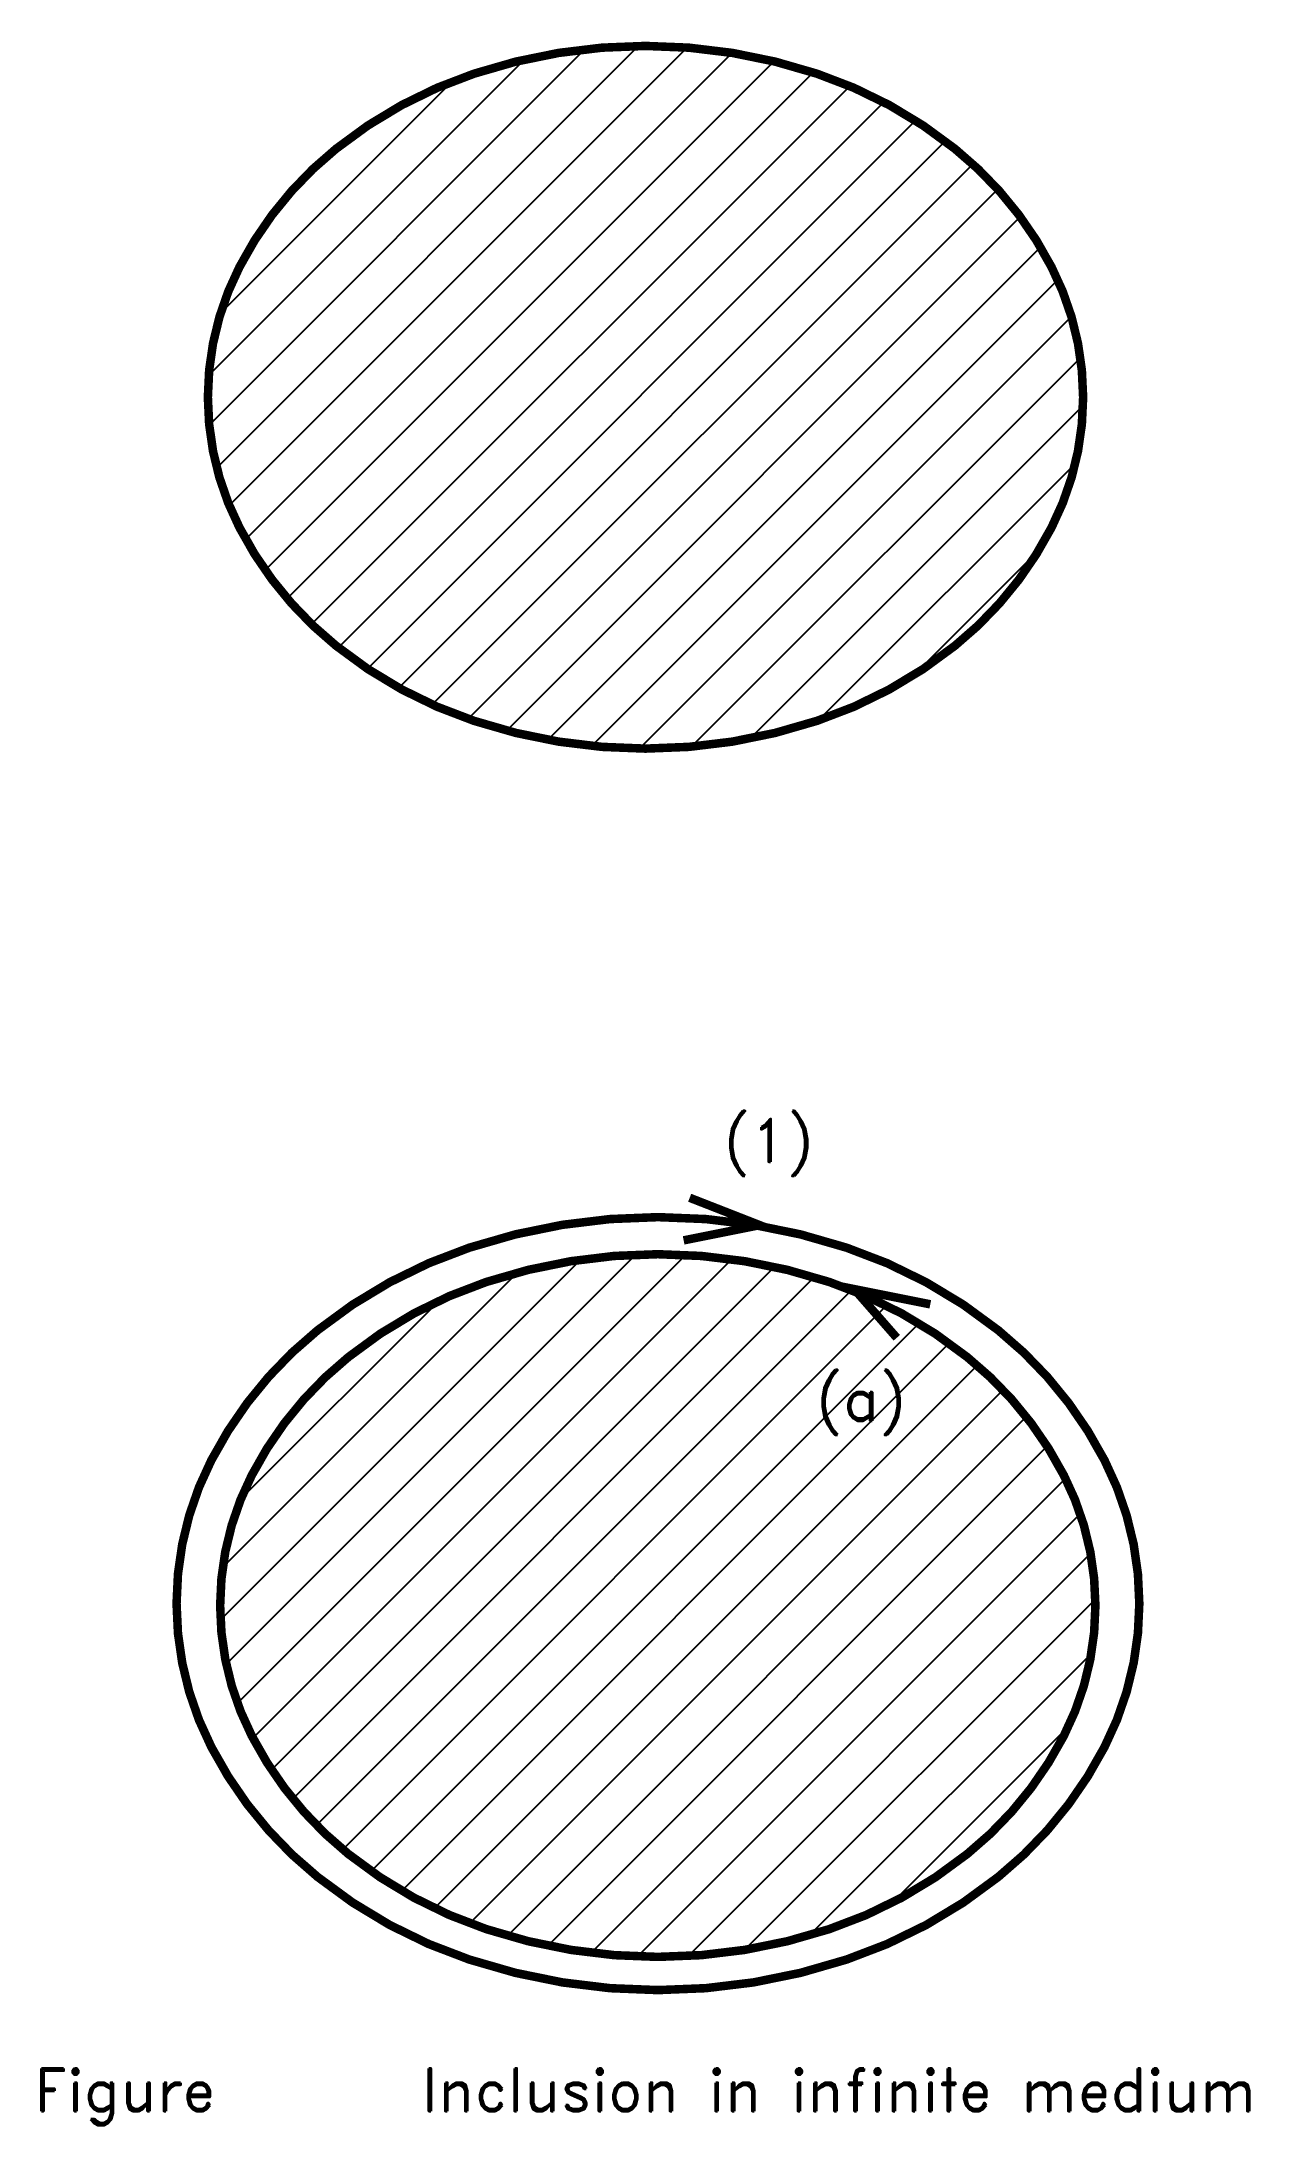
# Model space of a CAD drawing. Extents: x 3.22 to 7.47, y 0.48 to 7.81.
import ezdxf
from ezdxf.enums import TextEntityAlignment as Align

# ---------------------------------------------------------------- set-up
doc = ezdxf.new("R2010")
doc.units = 0
doc.layers.get('0').update_dxf_attribs({"linetype": 'CONTINUOUS'})
doc.styles.get("Standard").update_dxf_attribs({"font": 'ROMAND', "height": 0.15})

# ---------------------------------------------------------------- blocks, each defined once
blk = doc.blocks.new('*X')
at = {"color": 0}
for p, q in [((3.8108, 6.4624), (5.1326, 7.7843)), ((3.8372, 6.3121), (5.3211, 7.796)), ((3.8813, 6.1794), (5.4924, 7.7905)), ((3.9394, 6.0607), (5.6504, 7.7717)), ((3.8089, 6.6374), (4.9197, 7.7481)), ((4.0077, 5.9522), (5.7975, 7.742)), ((4.0849, 5.8527), (5.9353, 7.703)), ((3.8507, 6.8559), (4.6655, 7.6707)), ((4.1709, 5.7618), (6.0642, 7.6552)), ((4.2653, 5.6795), (6.1841, 7.5984)), ((4.3677, 5.6051), (6.296, 7.5334)), ((4.0805, 7.2625), (4.2297, 7.4116)), ((4.4775, 5.5381), (6.4002, 7.4609)), ((4.5953, 5.4792), (6.4969, 7.3808)), ((4.7218, 5.4289), (6.585, 7.2921)), ((4.8573, 5.3876), (6.6645, 7.1949)), ((5.0018, 5.3554), (6.7352, 7.0888)), ((5.1568, 5.3336), (6.7963, 6.973)), ((5.3243, 5.3243), (6.8443, 6.8443)), ((5.5079, 5.3311), (6.8758, 6.699)), ((5.7135, 5.3599), (6.8851, 6.5315)), ((5.9538, 5.4235), (6.8581, 6.3278)), ((6.2907, 5.5836), (6.7299, 6.0228)), ((3.8505, 2.2595), (5.1172, 3.5262)), ((3.8708, 2.103), (5.3118, 3.544)), ((3.9102, 1.9657), (5.4876, 3.543)), ((3.9646, 1.8433), (5.6491, 3.5278)), ((3.8583, 2.4441), (4.8949, 3.4807)), ((4.0302, 1.7321), (5.7992, 3.5011)), ((4.1049, 1.63), (5.9395, 3.4646)), ((3.9223, 2.6848), (4.6193, 3.3818)), ((4.1883, 1.5367), (6.071, 3.4194)), ((4.2803, 1.4519), (6.1935, 3.3651)), ((4.3805, 1.3753), (6.3076, 3.3024)), ((4.4881, 1.3061), (6.414, 3.2321)), ((4.6036, 1.2448), (6.513, 3.1542)), ((4.7274, 1.1919), (6.6036, 3.0681)), ((4.8604, 1.1481), (6.6856, 2.9733)), ((5.0022, 1.1131), (6.7589, 2.8698)), ((5.154, 1.0881), (6.823, 2.7571)), ((5.3176, 1.075), (6.8751, 2.6325)), ((5.496, 1.0766), (6.9119, 2.4924)), ((5.6944, 1.0982), (6.9285, 2.3323)), ((5.9225, 1.1496), (6.9145, 2.1415)), ((6.2145, 1.2647), (6.8335, 1.8838))]:
    blk.add_line(p, q, dxfattribs=at)

msp = doc.modelspace()

# ---------------------------------------------------------------- linework, layer by layer
at = {"color": 0, "const_width": 0.03}
for points in [[(3.806, 6.5602, 0.119661), (3.9173, 6.1016, 0.104888), (4.2569, 5.6862, 0.089084), (4.7423, 5.4219, 0.080421), (5.3457, 5.3242, 0.080421), (5.9491, 5.4219, 0.089084), (6.4345, 5.6862, 0.104888), (6.7741, 6.1016, 0.119661), (6.8855, 6.5602, 0.119661), (6.7741, 7.0188, 0.104888), (6.4345, 7.4342, 0.089084), (5.9491, 7.6985, 0.080421), (5.3457, 7.7962, 0.080421), (4.7423, 7.6985, 0.089084), (4.2569, 7.4342, 0.104888), (3.9173, 7.0188, 0.119661)], [(3.6958, 2.3164, 0.119661), (3.8182, 1.812, 0.104888), (4.1918, 1.3551, 0.089084), (4.7257, 1.0643, 0.080421), (5.3895, 0.9568, 0.080421), (6.0533, 1.0643, 0.089084), (6.5871, 1.3551, 0.104888), (6.9607, 1.812, 0.119661), (7.0832, 2.3164, 0.119661), (6.9607, 2.8208, 0.104888), (6.5871, 3.2778, 0.089084), (6.0533, 3.5685, 0.080421), (5.3895, 3.676, 0.080421), (4.7257, 3.5685, 0.089084), (4.1918, 3.2778, 0.104888), (3.8182, 2.8208, 0.119661)], [(3.8492, 2.3096, 0.119661), (3.9605, 1.851, 0.104888), (4.3002, 1.4356, 0.089084), (4.7855, 1.1713, 0.080421), (5.389, 1.0736, 0.080421), (5.9924, 1.1713, 0.089084), (6.4777, 1.4356, 0.104888), (6.8174, 1.851, 0.119661), (6.9287, 2.3096, 0.119661), (6.8174, 2.7682, 0.104888), (6.4777, 3.1836, 0.089084), (5.9924, 3.4479, 0.080421), (5.389, 3.5456, 0.080421), (4.7855, 3.4479, 0.089084), (4.3002, 3.1836, 0.104888), (3.9605, 2.7682, 0.119661)]]:
    msp.add_lwpolyline(points, format="xyb", close=True, dxfattribs=at)
for points in [[(5.5012, 3.7442), (5.7477, 3.6478), (5.48, 3.5943)], [(6.2298, 3.2515), (6.0799, 3.4229), (6.3477, 3.3693)]]:
    msp.add_lwpolyline(points, dxfattribs=at)

# ---------------------------------------------------------------- block references
at = {"color": 0}
msp.add_blockref('*X', (0, 0), dxfattribs=at)
msp.add_blockref('*X', (0, 0), dxfattribs=at)

# ---------------------------------------------------------------- texts
for s, p in [('(1)', (5.7792, 3.8709)), ('(a)', (6.1046, 2.96)), ('Figure      Inclusion in infinite medium', (5.3457, 0.5311))]:
    msp.add_text(s, height=0.15, dxfattribs=at).set_placement(p, align=Align.CENTER)

doc.saveas('drawing.dxf')
